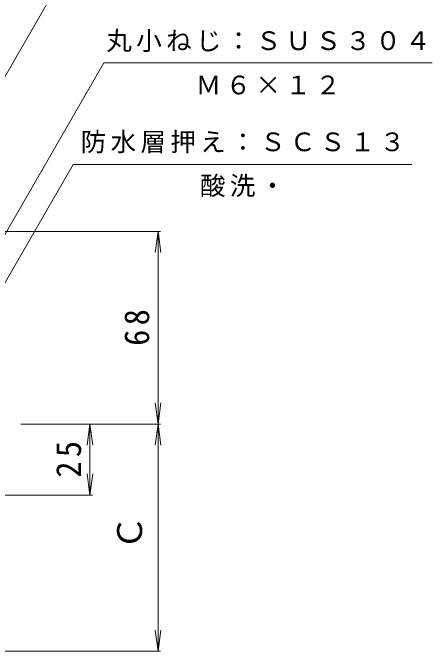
# Model space of a CAD drawing. Units: millimetres, scale not verified. Extents: x -282 to 226, y -346 to 324.
# Drawn here: x 69.8 to 217.6, y -130.4 to 94.5 of the extents above; entities that cross this region are included whole.
import ezdxf
from ezdxf.enums import TextEntityAlignment as Align

# ---------------------------------------------------------------- set-up
doc = ezdxf.new("R2010")
doc.units = ezdxf.units.MM
doc.header["$LTSCALE"] = 3
doc.layers.add('0-4_その他', color=7, linetype='Continuous', lineweight=9)
doc.layers.add('0-5_寸法', color=7, linetype='Continuous', lineweight=9)
doc.styles.add('ＭＳ ゴシック', font='')
doc.styles.get('ＭＳ ゴシック').set_extended_font_data('MS Gothic')

msp = doc.modelspace()

# ---------------------------------------------------------------- linework, layer by layer
at = {"layer": '0-4_その他'}
for p, q in [((25.146, 17.488), (121.94, 17.488)), ((121.04, 17.488), (120.061, 10.052)), ((121.04, -130.368), (121.04, 17.488)), ((121.04, 17.488), (122.019, 10.052)), ((121.04, -50.368), (120.061, -42.932)), ((121.04, -50.368), (122.019, -42.932)), ((72.657, -50.368), (121.94, -50.368)), ((97.04, -50.368), (96.061, -57.804)), ((97.04, -75.368), (97.04, -50.368)), ((97.04, -50.368), (98.019, -57.804)), ((121.04, -50.368), (120.061, -57.804)), ((121.04, -50.368), (122.019, -57.804)), ((97.04, -75.368), (96.061, -67.932)), ((97.04, -75.368), (98.019, -67.932)), ((31.54, -75.368), (97.94, -75.368)), ((121.04, -130.368), (120.061, -122.932)), ((121.04, -130.368), (122.019, -122.932)), ((31.54, -130.368), (121.94, -130.368))]:
    msp.add_line(p, q, dxfattribs=at)
at = {"layer": '0-5_寸法'}
for points in [[(15.979, -16.512), (84.249, 101.764), (195.93, 101.764)], [(33.201, -42.225), (101.958, 76.866), (217.604, 76.866)], [(40.54, -46.512), (91.106, 41.072), (210.438, 41.072)]]:
    msp.add_lwpolyline(points, dxfattribs=at)

# ---------------------------------------------------------------- texts
at = {"layer": '0-4_その他', "color": 2, "style": 'ＭＳ ゴシック'}
msp.add_text('Ｃ', height=8.798, rotation=90, dxfattribs=at).set_placement((118.04, -94.697), align=Align.BOTTOM_LEFT)
at = {"layer": '0-4_その他', "color": 2, "char_height": 8.798, "attachment_point": 7, "rotation": 90, "style": 'ＭＳ ゴシック'}
for s, insert in [('\\T1.27;\\W0.95;68', (118.04, -22.815)), ('\\T1.27;\\W0.95;25', (94.04, -69.243))]:
    msp.add_mtext(s, dxfattribs=dict(at, insert=insert))
at = {"layer": '0-5_寸法', "char_height": 6.598, "attachment_point": 7, "style": 'ＭＳ ゴシック'}
for s, insert in [('\\T1.17;丸小ねじ：ＳＵＳ３０４', (102.781, 80.605)), ('\\T1.17;Ｍ６×１２', (134.281, 65.643)), ('\\T1.17;防水層押え：ＳＣＳ１３', (93.772, 44.993)), ('\\T1.17;酸洗・', (135.772, 29.579))]:
    msp.add_mtext(s, dxfattribs=dict(at, insert=insert))

doc.saveas('drawing.dxf')
